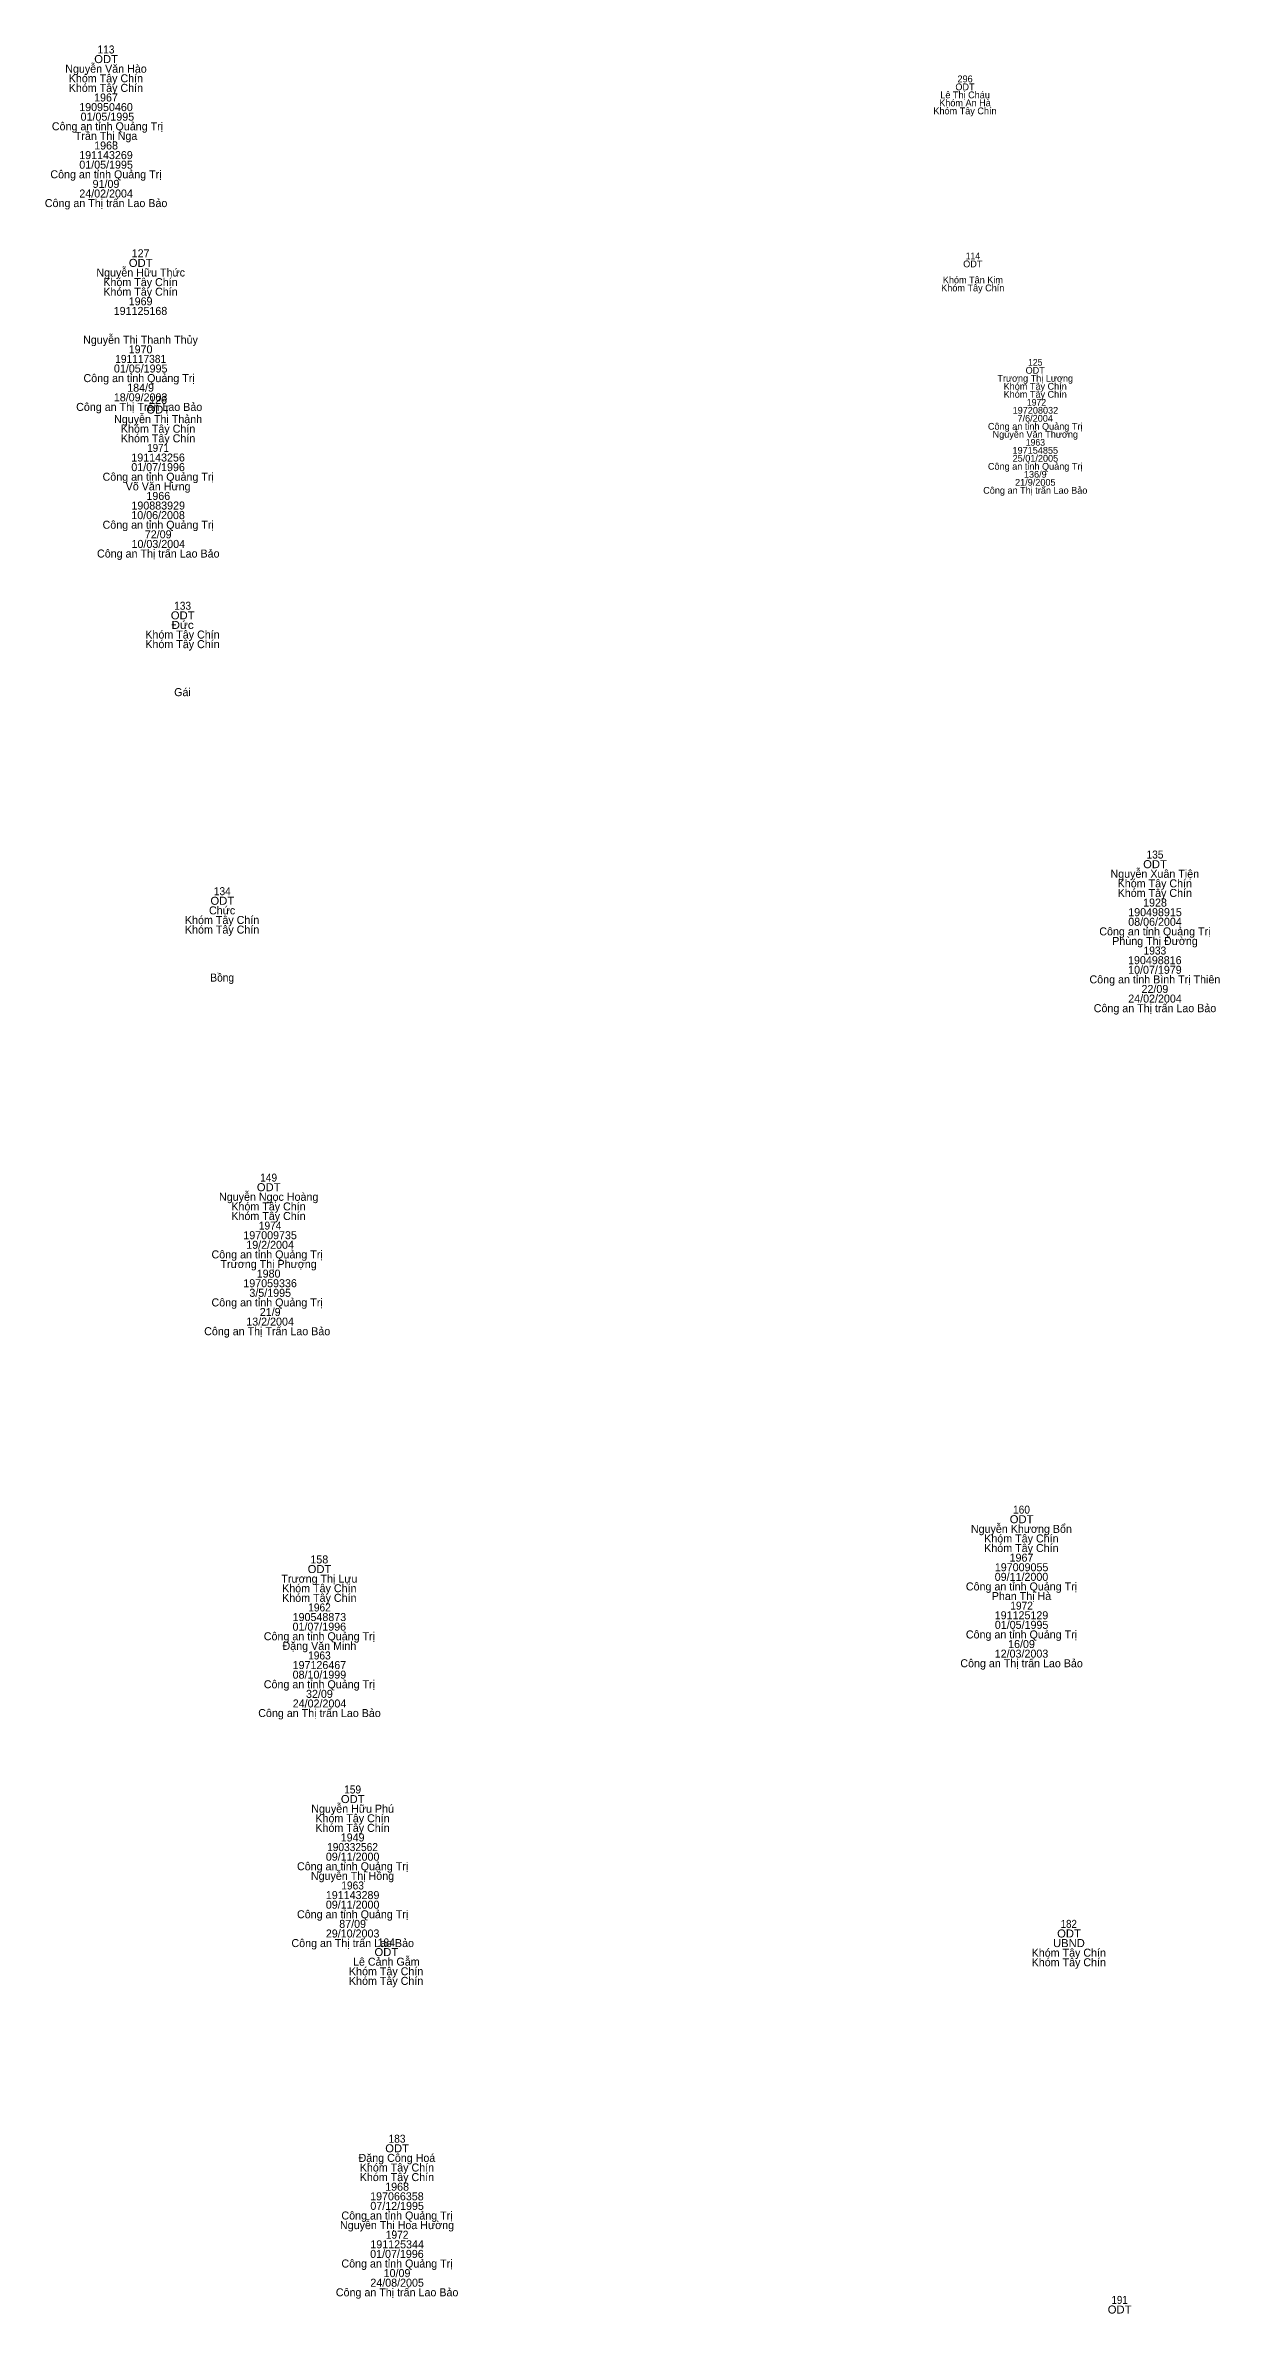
# Model space of a CAD drawing. Header units: metres. Extents: x 537000 to 537501, y 1838003 to 1838507.
# Drawn here: x 537236 to 537294.7, y 1838118.4 to 1838231.8 of the extents above; entities that cross this region are included whole.
import ezdxf
from ezdxf.enums import TextEntityAlignment as Align

# ---------------------------------------------------------------- set-up
doc = ezdxf.new("R2010")
doc.units = ezdxf.units.M
doc.header["$LTSCALE"] = 0.16
doc.layers.add('1', color=7, linetype='Continuous')

msp = doc.modelspace()

# ---------------------------------------------------------------- texts
at = {"layer": '1'}
for s, height, width, p in [('113', 0.4, 0.95, (537239.06, 1838231.44)), ('ODT', 0.4, 1.05, (537239.065, 1838230.96)), ('114', 0.34, 0.95, (537282.4, 1838221.15)), ('ODT', 0.4, 1.05, (537240.795, 1838220.77)), ('191117381', 0.4, 0.95, (537240.795, 1838215.97)), ('125', 0.34, 0.95, (537285.52, 1838215.83)), ('ODT', 0.4, 1.05, (537241.675, 1838213.44)), (' 1972', 0.34, 0.95, (537285.52, 1838213.83)), ('1971', 0.4, 0.9, (537241.665, 1838211.52)), ('1963', 0.34, 0.95, (537285.525, 1838211.83)), ('ODT', 0.4, 1.05, (537242.895, 1838203.15)), ('133', 0.4, 0.95, (537242.89, 1838203.63)), ('Đức', 0.4, 1.1, (537242.89, 1838202.67)), ('ODT', 0.4, 1.05, (537291.505, 1838190.71)), ('135', 0.4, 0.95, (537291.505, 1838191.19)), ('134', 0.4, 0.95, (537244.875, 1838189.36)), ('ODT', 0.4, 1.05, (537244.875, 1838188.88)), ('1933', 0.4, 0.95, (537291.5, 1838186.39)), ('Bồng', 0.4, 0.95, (537244.87, 1838185.04)), ('ODT', 0.4, 1.05, (537247.195, 1838174.56)), ('149', 0.4, 0.95, (537247.19, 1838175.04)), (' 1974', 0.4, 0.95, (537247.195, 1838172.64)), ('ODT', 0.4, 1.05, (537284.835, 1838157.96)), ('160', 0.4, 0.95, (537284.83, 1838158.44)), ('ODT', 0.4, 1.05, (537249.735, 1838155.47)), ('1962', 0.4, 0.95, (537249.735, 1838153.55)), ('1972', 0.4, 0.95, (537284.835, 1838153.64)), ('1963', 0.4, 0.95, (537249.73, 1838151.15)), ('ODT', 0.4, 1.05, (537251.395, 1838143.97)), ('159', 0.4, 0.95, (537251.39, 1838144.45)), ('190332562', 0.4, 0.95, (537251.385, 1838141.57)), ('1963', 0.4, 0.95, (537251.39, 1838139.65)), ('ODT', 0.4, 1.05, (537287.205, 1838137.25)), ('182', 0.4, 0.9, (537287.195, 1838137.73)), ('ODT', 0.4, 1.05, (537253.075, 1838136.32)), ('184', 0.4, 0.95, (537253.075, 1838136.8)), ('UBND', 0.4, 1.05, (537287.2, 1838136.77)), ('183', 0.4, 0.95, (537253.61, 1838126.99)), ('ODT', 0.4, 1.05, (537253.615, 1838126.51)), ('1972', 0.4, 0.95, (537253.615, 1838122.19)), ('191', 0.4, 0.9, (537289.735, 1838118.93)), ('ODT', 0.4, 1.05, (537289.735, 1838118.45))]:
    msp.add_text(s, height=height, dxfattribs=dict(at, width=width)).set_placement(p, align=Align.CENTER)
for s, height, p in [('Nguyễn Văn Hào', 0.4, (537239.06, 1838230.48)), ('Khóm Tây Chín', 0.4, (537239.055, 1838230)), ('Khóm Tây Chín', 0.4, (537239.055, 1838229.52)), ('1967', 0.4, (537239.06, 1838229.04)), ('Lê Thị Cháu', 0.34, (537282.01, 1838229.2)), ('ODT', 0.34, (537282.005, 1838229.6)), ('296', 0.34, (537282.01, 1838230)), ('190950460', 0.4, (537239.06, 1838228.56)), (' 01/05/1995', 0.4, (537239.055, 1838228.08)), ('Khóm Tây Chín', 0.34, (537282.005, 1838228.4)), ('Khóm An Hà', 0.34, (537282.005, 1838228.8)), (' Công an tỉnh Quảng Trị', 0.4, (537239.06, 1838227.6)), ('Trần Thị Nga', 0.4, (537239.065, 1838227.12)), ('1968', 0.4, (537239.065, 1838226.64)), ('01/05/1995', 0.4, (537239.065, 1838225.68)), ('191143269', 0.4, (537239.06, 1838226.16)), ('Công an tỉnh Quảng Trị', 0.4, (537239.06, 1838225.2)), ('91/09', 0.4, (537239.06, 1838224.72)), ('Công an Thị trấn Lao Bảo', 0.4, (537239.065, 1838223.76)), ('24/02/2004', 0.4, (537239.065, 1838224.24)), ('127', 0.4, (537240.79, 1838221.25)), ('Nguyễn Hữu Thức', 0.4, (537240.795, 1838220.29)), ('Khóm Tây Chín', 0.4, (537240.785, 1838219.81)), ('Khóm Tân Kim', 0.34, (537282.4, 1838219.95)), ('ODT', 0.34, (537282.395, 1838220.75)), ('Khóm Tây Chín', 0.4, (537240.785, 1838219.33)), ('1969', 0.4, (537240.79, 1838218.85)), ('Khóm Tây Chín', 0.34, (537282.395, 1838219.55)), ('191125168', 0.4, (537240.785, 1838218.37)), ('Nguyễn Thị Thanh Thủy', 0.4, (537240.785, 1838216.93)), ('1970', 0.4, (537240.79, 1838216.45)), ('01/05/1995', 0.4, (537240.795, 1838215.49)), ('ODT', 0.34, (537285.515, 1838215.43)), ('Công an tỉnh Quảng Trị ', 0.4, (537240.79, 1838215.01)), ('184/9', 0.4, (537240.79, 1838214.53)), ('Trương Thị Lương', 0.34, (537285.515, 1838215.03)), ('Khóm Tây Chín', 0.34, (537285.515, 1838214.63)), ('Khóm Tây Chín', 0.34, (537285.515, 1838214.23)), ('Công an Thị Trấn Lao Bảo ', 0.4, (537240.795, 1838213.57)), ('18/09/2003', 0.4, (537240.79, 1838214.05)), ('Nguyễn Thị Thảnh', 0.4, (537241.665, 1838212.96)), ('126', 0.4, (537241.665, 1838213.92)), ('197208032', 0.34, (537285.525, 1838213.43)), ('7/6/2004', 0.34, (537285.515, 1838213.03)), ('Khóm Tây Chín', 0.4, (537241.665, 1838212.48)), ('Khóm Tây Chín', 0.4, (537241.665, 1838212)), ('Công an tỉnh Quảng Trị', 0.34, (537285.515, 1838212.63)), ('Nguyễn Văn Thương', 0.34, (537285.52, 1838212.23)), ('191143256', 0.4, (537241.665, 1838211.04)), ('25/01/2005', 0.34, (537285.525, 1838211.03)), ('197154855', 0.34, (537285.52, 1838211.43)), ('Công an tỉnh Quảng Trị', 0.4, (537241.67, 1838210.08)), ('Võ Văn Hưng', 0.4, (537241.665, 1838209.6)), ('01/07/1996', 0.4, (537241.665, 1838210.56)), ('Công an tỉnh Quảng Trị', 0.34, (537285.515, 1838210.63)), ('21/9/2005', 0.34, (537285.52, 1838209.83)), ('136/9', 0.34, (537285.52, 1838210.23)), ('190883929', 0.4, (537241.67, 1838208.64)), ('1966', 0.4, (537241.675, 1838209.12)), ('Công an Thị trấn Lao Bảo', 0.34, (537285.52, 1838209.43)), ('Công an tỉnh Quảng Trị', 0.4, (537241.67, 1838207.68)), ('10/06/2008', 0.4, (537241.665, 1838208.16)), ('Công an Thị trấn Lao Bảo', 0.4, (537241.675, 1838206.24)), ('10/03/2004', 0.4, (537241.675, 1838206.72)), ('72/09', 0.4, (537241.67, 1838207.2)), ('Khóm Tây Chín', 0.4, (537242.885, 1838202.19)), ('Khóm Tây Chín', 0.4, (537242.885, 1838201.71)), ('Gái', 0.4, (537242.885, 1838199.31)), ('Nguyễn Xuân Tiện', 0.4, (537291.495, 1838190.23)), ('Khóm Tây Chín', 0.4, (537291.495, 1838189.75)), ('Khóm Tây Chín', 0.4, (537291.495, 1838189.27)), ('Chức', 0.4, (537244.865, 1838188.4)), ('190498915', 0.4, (537291.505, 1838188.31)), ('1928', 0.4, (537291.505, 1838188.79)), ('Khóm Tây Chín', 0.4, (537244.865, 1838187.92)), ('Khóm Tây Chín', 0.4, (537244.865, 1838187.44)), ('Công an tỉnh Quảng Trị', 0.4, (537291.5, 1838187.35)), ('Phùng Thị Đường', 0.4, (537291.505, 1838186.87)), ('08/06/2004', 0.4, (537291.505, 1838187.83)), ('190498816', 0.4, (537291.495, 1838185.91)), ('Công an tỉnh Bình Trị Thiên', 0.4, (537291.5, 1838184.95)), ('10/07/1979', 0.4, (537291.5, 1838185.43)), ('Công an Thị trấn Lao Bảo', 0.4, (537291.505, 1838183.51)), ('24/02/2004', 0.4, (537291.505, 1838183.99)), ('22/09', 0.4, (537291.5, 1838184.47)), ('Nguyễn Ngọc Hoàng', 0.4, (537247.195, 1838174.08)), ('Khóm Tây Chín', 0.4, (537247.185, 1838173.6)), ('Khóm Tây Chín', 0.4, (537247.185, 1838173.12)), (' 197009735', 0.4, (537247.19, 1838172.16)), ('Công an tỉnh Quảng Trị ', 0.4, (537247.19, 1838171.2)), (' 19/2/2004', 0.4, (537247.19, 1838171.68)), ('Trương Thị Phượng', 0.4, (537247.19, 1838170.72)), ('1980', 0.4, (537247.19, 1838170.24)), ('Công an tỉnh Quảng Trị ', 0.4, (537247.19, 1838168.8)), (' 197059336', 0.4, (537247.19, 1838169.76)), (' 3/5/1995', 0.4, (537247.195, 1838169.28)), (' 13/2/2004', 0.4, (537247.19, 1838167.84)), (' 21/9', 0.4, (537247.195, 1838168.32)), ('Công an Thị Trấn Lao Bảo ', 0.4, (537247.195, 1838167.36)), ('Nguyễn Khương Bổn', 0.4, (537284.825, 1838157.48)), ('Khóm Tây Chín', 0.4, (537284.825, 1838157)), ('Khóm Tây Chín', 0.4, (537284.825, 1838156.52)), ('158', 0.4, (537249.725, 1838155.95)), ('197009055', 0.4, (537284.835, 1838155.56)), ('1967', 0.4, (537284.83, 1838156.04)), ('Trương Thị Lựu', 0.4, (537249.73, 1838154.99)), ('Khóm Tây Chín', 0.4, (537249.725, 1838154.51)), ('Khóm Tây Chín', 0.4, (537249.725, 1838154.03)), ('Công an tỉnh Quảng Trị', 0.4, (537284.83, 1838154.6)), ('Phan Thị Hà', 0.4, (537284.83, 1838154.12)), ('09/11/2000', 0.4, (537284.83, 1838155.08)), ('190548873', 0.4, (537249.73, 1838153.07)), ('191125129', 0.4, (537284.83, 1838153.16)), ('Công an tỉnh Quảng Trị', 0.4, (537249.73, 1838152.11)), ('01/07/1996', 0.4, (537249.725, 1838152.59)), ('Công an tỉnh Quảng Trị', 0.4, (537284.83, 1838152.2)), ('01/05/1995', 0.4, (537284.835, 1838152.68)), ('16/09', 0.4, (537284.83, 1838151.72)), ('Đặng Văn Minh', 0.4, (537249.73, 1838151.63)), ('197126467', 0.4, (537249.73, 1838150.67)), ('Công an Thị trấn Lao Bảo', 0.4, (537284.835, 1838150.76)), ('12/03/2003', 0.4, (537284.83, 1838151.24)), ('Công an tỉnh Quảng Trị', 0.4, (537249.73, 1838149.71)), ('08/10/1999', 0.4, (537249.73, 1838150.19)), ('24/02/2004', 0.4, (537249.735, 1838148.75)), ('32/09', 0.4, (537249.73, 1838149.23)), ('Công an Thị trấn Lao Bảo', 0.4, (537249.735, 1838148.27)), ('Nguyễn Hữu Phú', 0.4, (537251.39, 1838143.49)), ('Khóm Tây Chín', 0.4, (537251.385, 1838143.01)), ('Khóm Tây Chín', 0.4, (537251.385, 1838142.53)), ('1949', 0.4, (537251.39, 1838142.05)), ('Công an tỉnh Quảng Trị', 0.4, (537251.39, 1838140.61)), ('09/11/2000', 0.4, (537251.39, 1838141.09)), ('Nguyễn Thị Hồng', 0.4, (537251.385, 1838140.13)), ('Công an tỉnh Quảng Trị', 0.4, (537251.39, 1838138.21)), ('09/11/2000', 0.4, (537251.39, 1838138.69)), ('191143289', 0.4, (537251.39, 1838139.17)), ('29/10/2003', 0.4, (537251.39, 1838137.25)), ('87/09', 0.4, (537251.39, 1838137.73)), ('Công an Thị trấn Lao Bảo', 0.4, (537251.395, 1838136.77)), ('Lê Cảnh Gẫm', 0.4, (537253.075, 1838135.84)), ('Khóm Tây Chín', 0.4, (537287.195, 1838136.29)), ('Khóm Tây Chín', 0.4, (537253.065, 1838135.36)), ('Khóm Tây Chín', 0.4, (537253.065, 1838134.88)), ('Khóm Tây Chín', 0.4, (537287.195, 1838135.81)), ('Đặng Công Hoá', 0.4, (537253.605, 1838126.03)), ('Khóm Tây Chín', 0.4, (537253.605, 1838125.55)), ('Khóm Tây Chín', 0.4, (537253.605, 1838125.07)), ('1968', 0.4, (537253.615, 1838124.59)), ('07/12/1995', 0.4, (537253.615, 1838123.63)), ('197066358', 0.4, (537253.605, 1838124.11)), ('Nguyễn Thị Hoa Hường', 0.4, (537253.61, 1838122.67)), ('Công an tỉnh Quảng Trị', 0.4, (537253.61, 1838123.15)), ('01/07/1996', 0.4, (537253.605, 1838121.23)), ('191125344', 0.4, (537253.615, 1838121.71)), ('Công an tỉnh Quảng Trị', 0.4, (537253.61, 1838120.75)), ('10/09', 0.4, (537253.61, 1838120.27)), ('Công an Thị trấn Lao Bảo', 0.4, (537253.615, 1838119.31)), ('24/08/2005', 0.4, (537253.615, 1838119.79))]:
    msp.add_text(s, height=height, dxfattribs=at).set_placement(p, align=Align.CENTER)

doc.saveas('drawing.dxf')
